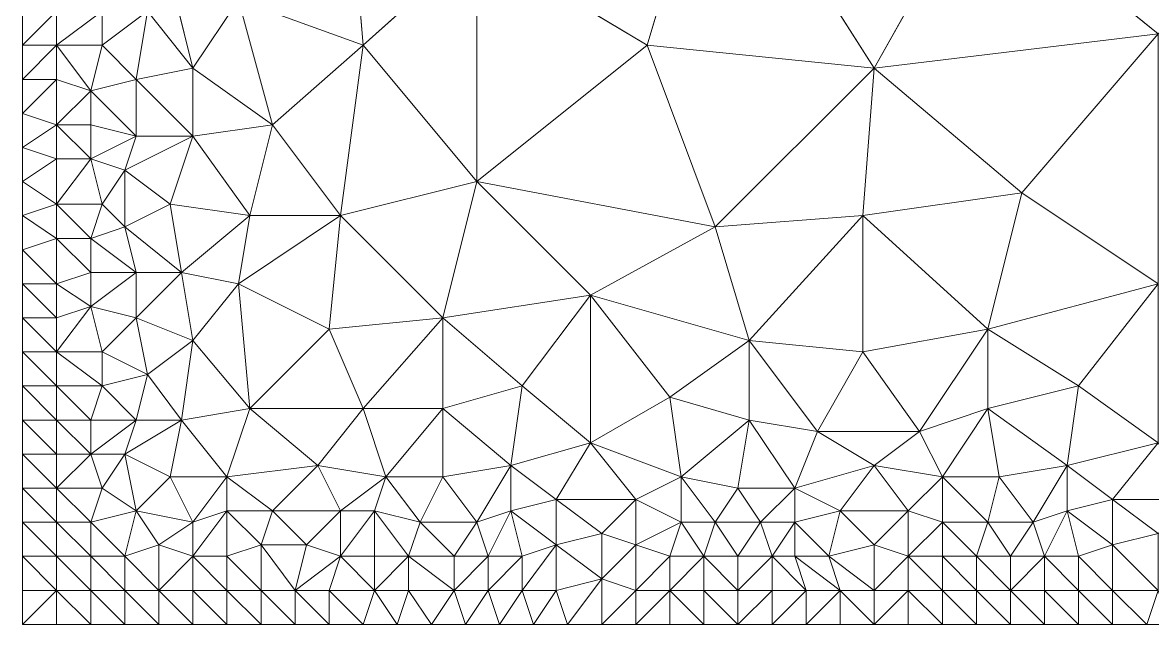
# Model space of a CAD drawing. Header units: metres. Extents: x 0 to 8, y 0 to 4.
# Drawn here: x 6 to 6.995, y 0 to 0.53 of the extents above; entities that cross this region are included whole.
import ezdxf

# ---------------------------------------------------------------- set-up
doc = ezdxf.new("R2010")
doc.units = ezdxf.units.M
doc.header["$MEASUREMENT"] = 0
doc.layers.add('losas-1', color=7, linetype='Continuous', lineweight=0)

msp = doc.modelspace()

# ---------------------------------------------------------------- linework, layer by layer
at = {"layer": 'losas-1'}
for p, q in [((6, 4), (6, 0)), ((6.61, 0.71), (6.55, 0.51)), ((6.61, 0.71), (6.75, 0.49)), ((6.75, 0.49), (6.84, 0.65)), ((7, 0.52), (6.84, 0.65)), ((6.29, 0.63), (6.3, 0.51)), ((6.4, 0.6), (6.3, 0.51)), ((6.55, 0.51), (6.4, 0.6)), ((6.4, 0.6), (6.4, 0.39)), ((6.13, 0.57), (6.15, 0.49)), ((6.19, 0.55), (6.15, 0.49)), ((6.3, 0.51), (6.19, 0.55)), ((6.19, 0.55), (6.22, 0.44)), ((6.03, 0.54), (6, 0.51)), ((6.03, 0.51), (6.03, 0.54)), ((6.07, 0.54), (6.03, 0.51)), ((6.11, 0.54), (6.07, 0.51)), ((6.07, 0.51), (6.07, 0.54)), ((6.11, 0.54), (6.1, 0.48)), ((6.15, 0.49), (6.11, 0.54)), ((7, 0.52), (6.75, 0.49)), ((7, 0.52), (6.88, 0.38)), ((6, 0.51), (6.03, 0.51)), ((6.03, 0.51), (6, 0.48)), ((6.03, 0.48), (6.03, 0.51)), ((6.03, 0.51), (6.06, 0.47)), ((6.07, 0.51), (6.03, 0.51)), ((6.06, 0.47), (6.07, 0.51)), ((6.1, 0.48), (6.07, 0.51)), ((6.3, 0.51), (6.22, 0.44)), ((6.3, 0.51), (6.28, 0.36)), ((6.4, 0.39), (6.3, 0.51)), ((6.55, 0.51), (6.4, 0.39)), ((6.55, 0.51), (6.75, 0.49)), ((6.61, 0.35), (6.55, 0.51)), ((6.15, 0.49), (6.1, 0.48)), ((6.15, 0.43), (6.15, 0.49)), ((6.22, 0.44), (6.15, 0.49)), ((6.75, 0.49), (6.61, 0.35)), ((6.74, 0.36), (6.75, 0.49)), ((6.88, 0.38), (6.75, 0.49)), ((6, 0.48), (6.03, 0.48)), ((6.03, 0.48), (6, 0.45)), ((6.03, 0.44), (6.03, 0.48)), ((6.06, 0.47), (6.03, 0.48)), ((6.1, 0.48), (6.06, 0.47)), ((6.1, 0.43), (6.1, 0.48)), ((6.1, 0.48), (6.15, 0.43)), ((6.06, 0.47), (6.03, 0.44)), ((6.06, 0.44), (6.06, 0.47)), ((6.06, 0.47), (6.1, 0.43)), ((6, 0.45), (6.03, 0.44)), ((6, 0.42), (6.03, 0.44)), ((6.03, 0.41), (6.03, 0.44)), ((6.03, 0.44), (6.06, 0.41)), ((6.06, 0.44), (6.03, 0.44)), ((6.06, 0.41), (6.06, 0.44)), ((6.1, 0.43), (6.06, 0.44)), ((6.22, 0.44), (6.15, 0.43)), ((6.2, 0.36), (6.22, 0.44)), ((6.28, 0.36), (6.22, 0.44)), ((6.1, 0.43), (6.06, 0.41)), ((6.15, 0.43), (6.09, 0.4)), ((6.1, 0.43), (6.09, 0.4)), ((6.15, 0.43), (6.1, 0.43)), ((6.15, 0.43), (6.13, 0.37)), ((6.15, 0.43), (6.2, 0.36)), ((6, 0.42), (6.03, 0.41)), ((6, 0.39), (6.03, 0.41)), ((6.03, 0.37), (6.03, 0.41)), ((6.06, 0.41), (6.03, 0.37)), ((6.06, 0.41), (6.03, 0.41)), ((6.07, 0.37), (6.06, 0.41)), ((6.09, 0.4), (6.06, 0.41)), ((6.09, 0.4), (6.07, 0.37)), ((6.13, 0.37), (6.09, 0.4)), ((6.09, 0.4), (6.09, 0.35)), ((6.03, 0.37), (6, 0.39)), ((6.4, 0.39), (6.28, 0.36)), ((6.37, 0.27), (6.4, 0.39)), ((6.5, 0.29), (6.4, 0.39)), ((6.4, 0.39), (6.61, 0.35)), ((6.88, 0.38), (6.74, 0.36)), ((6.85, 0.26), (6.88, 0.38)), ((7, 0.3), (6.88, 0.38)), ((6, 0.36), (6.03, 0.37)), ((6.03, 0.34), (6.03, 0.37)), ((6.03, 0.37), (6.06, 0.34)), ((6.07, 0.37), (6.03, 0.37)), ((6.06, 0.34), (6.07, 0.37)), ((6.09, 0.35), (6.07, 0.37)), ((6.13, 0.37), (6.09, 0.35)), ((6.14, 0.31), (6.13, 0.37)), ((6.2, 0.36), (6.13, 0.37)), ((6.03, 0.34), (6, 0.36)), ((6.2, 0.36), (6.14, 0.31)), ((6.28, 0.36), (6.19, 0.3)), ((6.2, 0.36), (6.19, 0.3)), ((6.28, 0.36), (6.2, 0.36)), ((6.28, 0.36), (6.27, 0.26)), ((6.28, 0.36), (6.37, 0.27)), ((6.74, 0.36), (6.61, 0.35)), ((6.74, 0.36), (6.64, 0.25)), ((6.74, 0.24), (6.74, 0.36)), ((6.74, 0.36), (6.85, 0.26)), ((6.09, 0.35), (6.06, 0.34)), ((6.1, 0.31), (6.09, 0.35)), ((6.14, 0.31), (6.09, 0.35)), ((6.61, 0.35), (6.5, 0.29)), ((6.61, 0.35), (6.64, 0.25)), ((6, 0.33), (6.03, 0.34)), ((6.03, 0.3), (6.03, 0.34)), ((6.03, 0.34), (6.06, 0.31)), ((6.06, 0.34), (6.03, 0.34)), ((6.06, 0.31), (6.06, 0.34)), ((6.06, 0.34), (6.1, 0.31)), ((6.03, 0.3), (6, 0.33)), ((6.06, 0.31), (6.03, 0.3)), ((6.06, 0.28), (6.06, 0.31)), ((6.1, 0.31), (6.06, 0.28)), ((6.1, 0.31), (6.06, 0.31)), ((6.14, 0.31), (6.1, 0.27)), ((6.14, 0.31), (6.1, 0.31)), ((6.1, 0.31), (6.1, 0.27)), ((6.19, 0.3), (6.14, 0.31)), ((6.14, 0.31), (6.15, 0.25)), ((6, 0.3), (6.03, 0.3)), ((6.03, 0.27), (6, 0.3)), ((6.03, 0.27), (6.03, 0.3)), ((6.03, 0.3), (6.06, 0.28)), ((6.19, 0.3), (6.15, 0.25)), ((6.27, 0.26), (6.19, 0.3)), ((6.19, 0.3), (6.2, 0.19)), ((7, 0.3), (6.85, 0.26)), ((7, 0.3), (6.93, 0.21)), ((6.5, 0.29), (6.37, 0.27)), ((6.5, 0.29), (6.44, 0.21)), ((6.57, 0.2), (6.5, 0.29)), ((6.5, 0.29), (6.5, 0.16)), ((6.64, 0.25), (6.5, 0.29)), ((6.06, 0.28), (6.03, 0.24)), ((6.06, 0.28), (6.03, 0.27)), ((6.07, 0.24), (6.06, 0.28)), ((6.1, 0.27), (6.06, 0.28)), ((6, 0.27), (6.03, 0.27)), ((6.03, 0.24), (6, 0.27)), ((6.03, 0.24), (6.03, 0.27)), ((6.1, 0.27), (6.07, 0.24)), ((6.15, 0.25), (6.1, 0.27)), ((6.1, 0.27), (6.11, 0.22)), ((6.27, 0.26), (6.37, 0.27)), ((6.37, 0.27), (6.3, 0.19)), ((6.37, 0.19), (6.37, 0.27)), ((6.44, 0.21), (6.37, 0.27)), ((6.27, 0.26), (6.2, 0.19)), ((6.3, 0.19), (6.27, 0.26)), ((6.74, 0.24), (6.85, 0.26)), ((6.85, 0.26), (6.79, 0.17)), ((6.85, 0.19), (6.85, 0.26)), ((6.93, 0.21), (6.85, 0.26)), ((6.15, 0.25), (6.11, 0.22)), ((6.15, 0.25), (6.14, 0.18)), ((6.2, 0.19), (6.15, 0.25)), ((6.64, 0.25), (6.57, 0.2)), ((6.64, 0.25), (6.74, 0.24)), ((6.64, 0.18), (6.64, 0.25)), ((6.7, 0.17), (6.64, 0.25)), ((6, 0.24), (6.03, 0.24)), ((6.03, 0.21), (6, 0.24)), ((6.03, 0.21), (6.03, 0.24)), ((6.03, 0.24), (6.07, 0.21)), ((6.07, 0.24), (6.03, 0.24)), ((6.07, 0.21), (6.07, 0.24)), ((6.11, 0.22), (6.07, 0.24)), ((6.74, 0.24), (6.7, 0.17)), ((6.79, 0.17), (6.74, 0.24)), ((6.11, 0.22), (6.07, 0.21)), ((6.1, 0.18), (6.11, 0.22)), ((6.14, 0.18), (6.11, 0.22)), ((6, 0.21), (6.03, 0.21)), ((6.03, 0.18), (6, 0.21)), ((6.03, 0.18), (6.03, 0.21)), ((6.03, 0.21), (6.06, 0.18)), ((6.07, 0.21), (6.03, 0.21)), ((6.06, 0.18), (6.07, 0.21)), ((6.07, 0.21), (6.1, 0.18)), ((6.44, 0.21), (6.37, 0.19)), ((6.43, 0.14), (6.44, 0.21)), ((6.5, 0.16), (6.44, 0.21)), ((6.93, 0.21), (6.85, 0.19)), ((6.93, 0.21), (6.92, 0.14)), ((7, 0.16), (6.93, 0.21)), ((6.57, 0.2), (6.5, 0.16)), ((6.64, 0.18), (6.57, 0.2)), ((6.57, 0.2), (6.58, 0.13)), ((6.2, 0.19), (6.14, 0.18)), ((6.18, 0.13), (6.2, 0.19)), ((6.26, 0.14), (6.2, 0.19)), ((6.2, 0.19), (6.3, 0.19)), ((6.3, 0.19), (6.26, 0.14)), ((6.37, 0.19), (6.3, 0.19)), ((6.3, 0.19), (6.32, 0.13)), ((6.37, 0.19), (6.32, 0.13)), ((6.37, 0.13), (6.37, 0.19)), ((6.37, 0.19), (6.43, 0.14)), ((6.85, 0.19), (6.79, 0.17)), ((6.85, 0.19), (6.81, 0.13)), ((6.86, 0.13), (6.85, 0.19)), ((6.85, 0.19), (6.92, 0.14)), ((6, 0.18), (6.03, 0.18)), ((6.03, 0.15), (6, 0.18)), ((6.03, 0.15), (6.03, 0.18)), ((6.03, 0.18), (6.06, 0.15)), ((6.06, 0.18), (6.03, 0.18)), ((6.06, 0.15), (6.06, 0.18)), ((6.1, 0.18), (6.06, 0.15)), ((6.1, 0.18), (6.06, 0.18)), ((6.14, 0.18), (6.09, 0.15)), ((6.1, 0.18), (6.09, 0.15)), ((6.14, 0.18), (6.1, 0.18)), ((6.14, 0.18), (6.13, 0.13)), ((6.14, 0.18), (6.18, 0.13)), ((6.64, 0.18), (6.58, 0.13)), ((6.63, 0.12), (6.64, 0.18)), ((6.64, 0.18), (6.68, 0.12)), ((6.7, 0.17), (6.64, 0.18)), ((6.68, 0.12), (6.7, 0.17)), ((6.75, 0.14), (6.7, 0.17)), ((6.7, 0.17), (6.79, 0.17)), ((6.79, 0.17), (6.75, 0.14)), ((6.79, 0.17), (6.81, 0.13)), ((6.5, 0.16), (6.43, 0.14)), ((6.5, 0.16), (6.47, 0.11)), ((6.54, 0.11), (6.5, 0.16)), ((6.58, 0.13), (6.5, 0.16)), ((7, 0.16), (6.92, 0.14)), ((7, 0.16), (6.96, 0.11)), ((6, 0.15), (6.03, 0.15)), ((6.03, 0.12), (6, 0.15)), ((6.03, 0.12), (6.03, 0.15)), ((6.06, 0.15), (6.03, 0.12)), ((6.06, 0.15), (6.03, 0.15)), ((6.07, 0.12), (6.06, 0.15)), ((6.09, 0.15), (6.06, 0.15)), ((6.09, 0.15), (6.07, 0.12)), ((6.13, 0.13), (6.09, 0.15)), ((6.09, 0.15), (6.1, 0.1)), ((6.26, 0.14), (6.18, 0.13)), ((6.26, 0.14), (6.22, 0.1)), ((6.28, 0.1), (6.26, 0.14)), ((6.32, 0.13), (6.26, 0.14)), ((6.37, 0.13), (6.43, 0.14)), ((6.43, 0.14), (6.4, 0.09)), ((6.43, 0.1), (6.43, 0.14)), ((6.47, 0.11), (6.43, 0.14)), ((6.75, 0.14), (6.68, 0.12)), ((6.75, 0.14), (6.72, 0.1)), ((6.78, 0.1), (6.75, 0.14)), ((6.81, 0.13), (6.75, 0.14)), ((6.92, 0.14), (6.86, 0.13)), ((6.92, 0.14), (6.89, 0.09)), ((6.92, 0.1), (6.92, 0.14)), ((6.96, 0.11), (6.92, 0.14)), ((6.13, 0.13), (6.1, 0.1)), ((6.13, 0.13), (6.18, 0.13)), ((6.15, 0.09), (6.13, 0.13)), ((6.18, 0.13), (6.15, 0.09)), ((6.18, 0.1), (6.18, 0.13)), ((6.22, 0.1), (6.18, 0.13)), ((6.32, 0.13), (6.28, 0.1)), ((6.31, 0.1), (6.32, 0.13)), ((6.32, 0.13), (6.37, 0.13)), ((6.35, 0.09), (6.32, 0.13)), ((6.37, 0.13), (6.35, 0.09)), ((6.4, 0.09), (6.37, 0.13)), ((6.58, 0.13), (6.54, 0.11)), ((6.58, 0.13), (6.63, 0.12)), ((6.58, 0.09), (6.58, 0.13)), ((6.61, 0.09), (6.58, 0.13)), ((6.81, 0.13), (6.78, 0.1)), ((6.81, 0.13), (6.86, 0.13)), ((6.81, 0.09), (6.81, 0.13)), ((6.81, 0.13), (6.85, 0.09)), ((6.86, 0.13), (6.85, 0.09)), ((6.89, 0.09), (6.86, 0.13)), ((6, 0.12), (6.03, 0.12)), ((6.03, 0.09), (6, 0.12)), ((6.03, 0.09), (6.03, 0.12)), ((6.03, 0.12), (6.06, 0.09)), ((6.07, 0.12), (6.03, 0.12)), ((6.06, 0.09), (6.07, 0.12)), ((6.1, 0.1), (6.07, 0.12)), ((6.63, 0.12), (6.61, 0.09)), ((6.63, 0.12), (6.68, 0.12)), ((6.65, 0.09), (6.63, 0.12)), ((6.68, 0.12), (6.65, 0.09)), ((6.68, 0.09), (6.68, 0.12)), ((6.72, 0.1), (6.68, 0.12)), ((6.47, 0.11), (6.43, 0.1)), ((6.47, 0.07), (6.47, 0.11)), ((6.51, 0.08), (6.47, 0.11)), ((6.47, 0.11), (6.54, 0.11)), ((6.54, 0.11), (6.51, 0.08)), ((6.54, 0.07), (6.54, 0.11)), ((6.58, 0.09), (6.54, 0.11)), ((6.96, 0.11), (6.92, 0.1)), ((6.96, 0.07), (6.96, 0.11)), ((7, 0.08), (6.96, 0.11)), ((6.96, 0.11), (7.04, 0.11)), ((6.1, 0.1), (6.06, 0.09)), ((6.09, 0.06), (6.1, 0.1)), ((6.12, 0.07), (6.1, 0.1)), ((6.1, 0.1), (6.15, 0.09)), ((6.18, 0.1), (6.15, 0.06)), ((6.18, 0.1), (6.15, 0.09)), ((6.18, 0.06), (6.18, 0.1)), ((6.18, 0.1), (6.21, 0.07)), ((6.22, 0.1), (6.18, 0.1)), ((6.21, 0.07), (6.22, 0.1)), ((6.25, 0.07), (6.22, 0.1)), ((6.22, 0.1), (6.28, 0.1)), ((6.28, 0.1), (6.25, 0.07)), ((6.28, 0.06), (6.28, 0.1)), ((6.31, 0.1), (6.28, 0.06)), ((6.31, 0.1), (6.28, 0.1)), ((6.31, 0.06), (6.31, 0.1)), ((6.31, 0.1), (6.34, 0.06)), ((6.35, 0.09), (6.31, 0.1)), ((6.43, 0.1), (6.4, 0.09)), ((6.43, 0.1), (6.41, 0.06)), ((6.44, 0.06), (6.43, 0.1)), ((6.43, 0.1), (6.47, 0.07)), ((6.72, 0.1), (6.68, 0.09)), ((6.71, 0.06), (6.72, 0.1)), ((6.75, 0.07), (6.72, 0.1)), ((6.72, 0.1), (6.78, 0.1)), ((6.78, 0.1), (6.75, 0.07)), ((6.78, 0.06), (6.78, 0.1)), ((6.81, 0.09), (6.78, 0.1)), ((6.92, 0.1), (6.89, 0.09)), ((6.92, 0.1), (6.9, 0.06)), ((6.93, 0.06), (6.92, 0.1)), ((6.92, 0.1), (6.96, 0.07)), ((6, 0.09), (6.03, 0.09)), ((6.03, 0.06), (6, 0.09)), ((6.03, 0.06), (6.03, 0.09)), ((6.03, 0.09), (6.06, 0.06)), ((6.06, 0.09), (6.03, 0.09)), ((6.06, 0.09), (6.09, 0.06)), ((6.06, 0.09), (6.06, 0.06)), ((6.15, 0.09), (6.12, 0.07)), ((6.15, 0.06), (6.15, 0.09)), ((6.34, 0.06), (6.35, 0.09)), ((6.38, 0.06), (6.35, 0.09)), ((6.35, 0.09), (6.4, 0.09)), ((6.4, 0.09), (6.38, 0.06)), ((6.41, 0.06), (6.4, 0.09)), ((6.58, 0.09), (6.54, 0.07)), ((6.58, 0.09), (6.57, 0.06)), ((6.58, 0.09), (6.6, 0.06)), ((6.61, 0.09), (6.58, 0.09)), ((6.6, 0.06), (6.61, 0.09)), ((6.63, 0.06), (6.61, 0.09)), ((6.61, 0.09), (6.65, 0.09)), ((6.65, 0.09), (6.63, 0.06)), ((6.68, 0.09), (6.65, 0.09)), ((6.65, 0.09), (6.66, 0.06)), ((6.68, 0.09), (6.66, 0.06)), ((6.68, 0.06), (6.68, 0.09)), ((6.68, 0.09), (6.71, 0.06)), ((6.81, 0.09), (6.78, 0.06)), ((6.81, 0.06), (6.81, 0.09)), ((6.81, 0.09), (6.84, 0.06)), ((6.85, 0.09), (6.81, 0.09)), ((6.84, 0.06), (6.85, 0.09)), ((6.87, 0.06), (6.85, 0.09)), ((6.85, 0.09), (6.89, 0.09)), ((6.89, 0.09), (6.87, 0.06)), ((6.9, 0.06), (6.89, 0.09)), ((6.51, 0.08), (6.47, 0.07)), ((6.51, 0.04), (6.51, 0.08)), ((6.54, 0.07), (6.51, 0.08)), ((7, 0.08), (6.96, 0.07)), ((6.12, 0.07), (6.09, 0.06)), ((6.12, 0.03), (6.12, 0.07)), ((6.15, 0.06), (6.12, 0.07)), ((6.21, 0.07), (6.18, 0.06)), ((6.21, 0.03), (6.21, 0.07)), ((6.21, 0.07), (6.24, 0.03)), ((6.25, 0.07), (6.21, 0.07)), ((6.24, 0.03), (6.25, 0.07)), ((6.28, 0.06), (6.25, 0.07)), ((6.47, 0.07), (6.44, 0.03)), ((6.47, 0.07), (6.44, 0.06)), ((6.47, 0.03), (6.47, 0.07)), ((6.47, 0.07), (6.51, 0.04)), ((6.54, 0.07), (6.51, 0.04)), ((6.54, 0.03), (6.54, 0.07)), ((6.57, 0.06), (6.54, 0.07)), ((6.75, 0.07), (6.71, 0.06)), ((6.75, 0.03), (6.75, 0.07)), ((6.78, 0.06), (6.75, 0.07)), ((6.96, 0.07), (6.93, 0.06)), ((6.96, 0.03), (6.96, 0.07)), ((6.96, 0.07), (7, 0.03)), ((6, 0.06), (6.03, 0.06)), ((6.03, 0.03), (6, 0.06)), ((6.03, 0.03), (6.03, 0.06)), ((6.03, 0.06), (6.06, 0.03)), ((6.06, 0.06), (6.03, 0.06)), ((6.06, 0.06), (6.09, 0.06)), ((6.06, 0.03), (6.06, 0.06)), ((6.06, 0.06), (6.09, 0.03)), ((6.09, 0.03), (6.09, 0.06)), ((6.09, 0.06), (6.12, 0.03)), ((6.15, 0.06), (6.12, 0.03)), ((6.15, 0.03), (6.15, 0.06)), ((6.15, 0.06), (6.18, 0.03)), ((6.18, 0.06), (6.15, 0.06)), ((6.18, 0.03), (6.18, 0.06)), ((6.18, 0.06), (6.21, 0.03)), ((6.28, 0.06), (6.24, 0.03)), ((6.27, 0.03), (6.28, 0.06)), ((6.28, 0.06), (6.31, 0.03)), ((6.31, 0.06), (6.28, 0.06)), ((6.31, 0.03), (6.31, 0.06)), ((6.34, 0.06), (6.31, 0.03)), ((6.34, 0.06), (6.31, 0.06)), ((6.34, 0.03), (6.34, 0.06)), ((6.34, 0.06), (6.38, 0.03)), ((6.38, 0.06), (6.34, 0.06)), ((6.38, 0.03), (6.38, 0.06)), ((6.41, 0.06), (6.38, 0.03)), ((6.41, 0.06), (6.38, 0.06)), ((6.41, 0.03), (6.41, 0.06)), ((6.44, 0.06), (6.41, 0.03)), ((6.44, 0.06), (6.41, 0.06)), ((6.44, 0.03), (6.44, 0.06)), ((6.57, 0.06), (6.54, 0.03)), ((6.57, 0.06), (6.6, 0.06)), ((6.57, 0.03), (6.57, 0.06)), ((6.6, 0.06), (6.57, 0.03)), ((6.6, 0.03), (6.6, 0.06)), ((6.6, 0.06), (6.63, 0.03)), ((6.63, 0.06), (6.6, 0.06)), ((6.66, 0.06), (6.63, 0.03)), ((6.66, 0.06), (6.63, 0.06)), ((6.63, 0.06), (6.63, 0.03)), ((6.66, 0.03), (6.66, 0.06)), ((6.66, 0.06), (6.69, 0.03)), ((6.68, 0.06), (6.66, 0.06)), ((6.69, 0.03), (6.68, 0.06)), ((6.68, 0.06), (6.72, 0.03)), ((6.71, 0.06), (6.68, 0.06)), ((6.72, 0.03), (6.71, 0.06)), ((6.71, 0.06), (6.75, 0.03)), ((6.78, 0.06), (6.75, 0.03)), ((6.78, 0.03), (6.78, 0.06)), ((6.78, 0.06), (6.81, 0.03)), ((6.81, 0.06), (6.78, 0.06)), ((6.81, 0.03), (6.81, 0.06)), ((6.81, 0.06), (6.84, 0.03)), ((6.84, 0.06), (6.81, 0.06)), ((6.84, 0.03), (6.84, 0.06)), ((6.84, 0.06), (6.87, 0.03)), ((6.87, 0.06), (6.84, 0.06)), ((6.87, 0.03), (6.87, 0.06)), ((6.9, 0.06), (6.87, 0.03)), ((6.9, 0.06), (6.87, 0.06)), ((6.9, 0.03), (6.9, 0.06)), ((6.9, 0.06), (6.93, 0.03)), ((6.93, 0.06), (6.9, 0.06)), ((6.93, 0.03), (6.93, 0.06)), ((6.93, 0.06), (6.96, 0.03)), ((6.51, 0.04), (6.47, 0.03)), ((6.51, 0.04), (6.48, 0)), ((6.51, 0), (6.51, 0.04)), ((6.54, 0.03), (6.51, 0.04)), ((6.03, 0.03), (6, 0)), ((6.03, 0.03), (6, 0.03)), ((6.03, 0), (6.03, 0.03)), ((6.03, 0.03), (6.06, 0)), ((6.06, 0.03), (6.03, 0.03)), ((6.06, 0), (6.06, 0.03)), ((6.06, 0.03), (6.09, 0)), ((6.09, 0.03), (6.06, 0.03)), ((6.09, 0), (6.09, 0.03)), ((6.09, 0.03), (6.12, 0)), ((6.12, 0.03), (6.09, 0.03)), ((6.12, 0), (6.12, 0.03)), ((6.12, 0.03), (6.15, 0)), ((6.15, 0.03), (6.12, 0.03)), ((6.15, 0), (6.15, 0.03)), ((6.15, 0.03), (6.18, 0)), ((6.18, 0.03), (6.15, 0.03)), ((6.18, 0), (6.18, 0.03)), ((6.18, 0.03), (6.21, 0)), ((6.21, 0.03), (6.18, 0.03)), ((6.21, 0), (6.21, 0.03)), ((6.21, 0.03), (6.24, 0)), ((6.24, 0.03), (6.21, 0.03)), ((6.24, 0), (6.24, 0.03)), ((6.24, 0.03), (6.27, 0)), ((6.27, 0.03), (6.24, 0.03)), ((6.27, 0), (6.27, 0.03)), ((6.27, 0.03), (6.3, 0)), ((6.31, 0.03), (6.27, 0.03)), ((6.3, 0), (6.31, 0.03)), ((6.33, 0), (6.31, 0.03)), ((6.34, 0.03), (6.31, 0.03)), ((6.33, 0), (6.34, 0.03)), ((6.36, 0), (6.34, 0.03)), ((6.38, 0.03), (6.34, 0.03)), ((6.38, 0.03), (6.36, 0)), ((6.39, 0), (6.38, 0.03)), ((6.41, 0.03), (6.38, 0.03)), ((6.41, 0.03), (6.39, 0)), ((6.42, 0), (6.41, 0.03)), ((6.44, 0.03), (6.41, 0.03)), ((6.44, 0.03), (6.42, 0)), ((6.45, 0), (6.44, 0.03)), ((6.47, 0.03), (6.44, 0.03)), ((6.47, 0.03), (6.45, 0)), ((6.48, 0), (6.47, 0.03)), ((6.54, 0.03), (6.51, 0)), ((6.54, 0), (6.54, 0.03)), ((6.57, 0.03), (6.54, 0)), ((6.57, 0.03), (6.54, 0.03)), ((6.57, 0), (6.57, 0.03)), ((6.57, 0.03), (6.6, 0)), ((6.6, 0.03), (6.57, 0.03)), ((6.6, 0), (6.6, 0.03)), ((6.6, 0.03), (6.63, 0)), ((6.63, 0.03), (6.6, 0.03)), ((6.63, 0.03), (6.66, 0.03)), ((6.63, 0), (6.63, 0.03)), ((6.66, 0.03), (6.63, 0)), ((6.66, 0.03), (6.69, 0.03)), ((6.66, 0), (6.66, 0.03)), ((6.69, 0.03), (6.66, 0)), ((6.69, 0.03), (6.72, 0.03)), ((6.69, 0), (6.69, 0.03)), ((6.72, 0.03), (6.69, 0)), ((6.72, 0), (6.72, 0.03)), ((6.72, 0.03), (6.75, 0)), ((6.75, 0.03), (6.72, 0.03)), ((6.75, 0), (6.75, 0.03)), ((6.78, 0.03), (6.75, 0)), ((6.78, 0.03), (6.75, 0.03)), ((6.78, 0), (6.78, 0.03)), ((6.78, 0.03), (6.81, 0)), ((6.81, 0.03), (6.78, 0.03)), ((6.81, 0), (6.81, 0.03)), ((6.81, 0.03), (6.84, 0)), ((6.84, 0.03), (6.81, 0.03)), ((6.84, 0), (6.84, 0.03)), ((6.84, 0.03), (6.87, 0)), ((6.87, 0.03), (6.84, 0.03)), ((6.87, 0), (6.87, 0.03)), ((6.87, 0.03), (6.9, 0)), ((6.9, 0.03), (6.87, 0.03)), ((6.9, 0), (6.9, 0.03)), ((6.9, 0.03), (6.93, 0)), ((6.93, 0.03), (6.9, 0.03)), ((6.93, 0), (6.93, 0.03)), ((6.93, 0.03), (6.96, 0)), ((6.96, 0.03), (6.93, 0.03)), ((6.96, 0), (6.96, 0.03)), ((6.99, 0), (6.96, 0.03)), ((7, 0.03), (6.96, 0.03)), ((6.99, 0), (7, 0.03)), ((6, 0), (8, 0))]:
    msp.add_line(p, q, dxfattribs=at)
for points in [[(6.4, 0.6), (6.55, 0.51), (6.61, 0.71)], [(6.55, 0.51), (6.75, 0.49), (6.61, 0.71)], [(6.61, 0.71), (6.75, 0.49), (6.84, 0.65)], [(6.75, 0.49), (7, 0.52), (6.84, 0.65)], [(7, 0.52), (7.16, 0.65), (6.84, 0.65)], [(6.19, 0.55), (6.3, 0.51), (6.29, 0.63)], [(6.3, 0.51), (6.4, 0.6), (6.29, 0.63)], [(6.4, 0.39), (6.4, 0.6), (6.3, 0.51)], [(6.4, 0.39), (6.55, 0.51), (6.4, 0.6)], [(6.11, 0.54), (6.15, 0.49), (6.13, 0.57)], [(6.13, 0.57), (6.15, 0.49), (6.19, 0.55)], [(6.22, 0.44), (6.19, 0.55), (6.15, 0.49)], [(6.22, 0.44), (6.3, 0.51), (6.19, 0.55)], [(6.03, 0.54), (6, 0.51), (6.03, 0.51)], [(6.03, 0.51), (6.07, 0.51), (6.07, 0.54)], [(6.03, 0.51), (6.07, 0.54), (6.03, 0.54)], [(6.1, 0.48), (6.11, 0.54), (6.07, 0.51)], [(6.07, 0.51), (6.11, 0.54), (6.07, 0.54)], [(6.1, 0.48), (6.15, 0.49), (6.11, 0.54)], [(6.75, 0.49), (6.88, 0.38), (7, 0.52)], [(7, 0.3), (7, 0.52), (6.88, 0.38)], [(6.03, 0.51), (6, 0.48), (6.03, 0.48)], [(6.03, 0.51), (6.06, 0.47), (6.07, 0.51)], [(6.03, 0.48), (6.06, 0.47), (6.03, 0.51)], [(6.06, 0.47), (6.1, 0.48), (6.07, 0.51)], [(6.28, 0.36), (6.3, 0.51), (6.22, 0.44)], [(6.28, 0.36), (6.4, 0.39), (6.3, 0.51)], [(6.4, 0.39), (6.61, 0.35), (6.55, 0.51)], [(6.61, 0.35), (6.75, 0.49), (6.55, 0.51)], [(6.1, 0.48), (6.15, 0.43), (6.15, 0.49)], [(6.15, 0.43), (6.22, 0.44), (6.15, 0.49)], [(6.61, 0.35), (6.74, 0.36), (6.75, 0.49)], [(6.74, 0.36), (6.88, 0.38), (6.75, 0.49)], [(6.03, 0.48), (6, 0.45), (6.03, 0.44)], [(6.03, 0.44), (6.06, 0.47), (6.03, 0.48)], [(6.06, 0.47), (6.1, 0.43), (6.1, 0.48)], [(6.1, 0.43), (6.15, 0.43), (6.1, 0.48)], [(6.03, 0.44), (6.06, 0.44), (6.06, 0.47)], [(6.06, 0.44), (6.1, 0.43), (6.06, 0.47)], [(6.03, 0.44), (6, 0.42), (6.03, 0.41)], [(6.03, 0.44), (6.06, 0.41), (6.06, 0.44)], [(6.03, 0.41), (6.06, 0.41), (6.03, 0.44)], [(6.06, 0.41), (6.1, 0.43), (6.06, 0.44)], [(6.15, 0.43), (6.2, 0.36), (6.22, 0.44)], [(6.2, 0.36), (6.28, 0.36), (6.22, 0.44)], [(6.06, 0.41), (6.09, 0.4), (6.1, 0.43)], [(6.09, 0.4), (6.13, 0.37), (6.15, 0.43)], [(6.09, 0.4), (6.15, 0.43), (6.1, 0.43)], [(6.13, 0.37), (6.2, 0.36), (6.15, 0.43)], [(6.03, 0.41), (6, 0.39), (6.03, 0.37)], [(6.03, 0.37), (6.07, 0.37), (6.06, 0.41)], [(6.03, 0.37), (6.06, 0.41), (6.03, 0.41)], [(6.07, 0.37), (6.09, 0.4), (6.06, 0.41)], [(6.09, 0.35), (6.09, 0.4), (6.07, 0.37)], [(6.09, 0.35), (6.13, 0.37), (6.09, 0.4)], [(6.28, 0.36), (6.37, 0.27), (6.4, 0.39)], [(6.37, 0.27), (6.5, 0.29), (6.4, 0.39)], [(6.5, 0.29), (6.61, 0.35), (6.4, 0.39)], [(6.74, 0.36), (6.85, 0.26), (6.88, 0.38)], [(6.85, 0.26), (7, 0.3), (6.88, 0.38)], [(6, 0.36), (6.03, 0.34), (6.03, 0.37)], [(6.03, 0.37), (6.06, 0.34), (6.07, 0.37)], [(6.03, 0.34), (6.06, 0.34), (6.03, 0.37)], [(6.06, 0.34), (6.09, 0.35), (6.07, 0.37)], [(6.09, 0.35), (6.14, 0.31), (6.13, 0.37)], [(6.14, 0.31), (6.2, 0.36), (6.13, 0.37)], [(6.14, 0.31), (6.19, 0.3), (6.2, 0.36)], [(6.19, 0.3), (6.27, 0.26), (6.28, 0.36)], [(6.19, 0.3), (6.28, 0.36), (6.2, 0.36)], [(6.27, 0.26), (6.37, 0.27), (6.28, 0.36)], [(6.64, 0.25), (6.74, 0.36), (6.61, 0.35)], [(6.64, 0.25), (6.74, 0.24), (6.74, 0.36)], [(6.74, 0.24), (6.85, 0.26), (6.74, 0.36)], [(6.06, 0.34), (6.1, 0.31), (6.09, 0.35)], [(6.09, 0.35), (6.1, 0.31), (6.14, 0.31)], [(6.5, 0.29), (6.64, 0.25), (6.61, 0.35)], [(6, 0.33), (6.03, 0.3), (6.03, 0.34)], [(6.03, 0.34), (6.06, 0.31), (6.06, 0.34)], [(6.03, 0.3), (6.06, 0.31), (6.03, 0.34)], [(6.06, 0.31), (6.1, 0.31), (6.06, 0.34)], [(6.03, 0.3), (6.06, 0.28), (6.06, 0.31)], [(6.06, 0.28), (6.1, 0.27), (6.1, 0.31)], [(6.06, 0.28), (6.1, 0.31), (6.06, 0.31)], [(6.1, 0.27), (6.15, 0.25), (6.14, 0.31)], [(6.1, 0.27), (6.14, 0.31), (6.1, 0.31)], [(6.15, 0.25), (6.19, 0.3), (6.14, 0.31)], [(6, 0.3), (6.03, 0.27), (6.03, 0.3)], [(6.03, 0.27), (6.06, 0.28), (6.03, 0.3)], [(6.2, 0.19), (6.19, 0.3), (6.15, 0.25)], [(6.2, 0.19), (6.27, 0.26), (6.19, 0.3)], [(6.85, 0.26), (6.93, 0.21), (7, 0.3)], [(7, 0.16), (7, 0.3), (6.93, 0.21)], [(6.37, 0.27), (6.44, 0.21), (6.5, 0.29)], [(6.5, 0.16), (6.5, 0.29), (6.44, 0.21)], [(6.5, 0.16), (6.57, 0.2), (6.5, 0.29)], [(6.5, 0.29), (6.57, 0.2), (6.64, 0.25)], [(6.03, 0.24), (6.07, 0.24), (6.06, 0.28)], [(6.03, 0.24), (6.06, 0.28), (6.03, 0.27)], [(6.07, 0.24), (6.1, 0.27), (6.06, 0.28)], [(6, 0.27), (6.03, 0.24), (6.03, 0.27)], [(6.11, 0.22), (6.1, 0.27), (6.07, 0.24)], [(6.11, 0.22), (6.15, 0.25), (6.1, 0.27)], [(6.27, 0.26), (6.3, 0.19), (6.37, 0.27)], [(6.37, 0.27), (6.3, 0.19), (6.37, 0.19)], [(6.37, 0.19), (6.44, 0.21), (6.37, 0.27)], [(6.2, 0.19), (6.3, 0.19), (6.27, 0.26)], [(6.79, 0.17), (6.85, 0.26), (6.74, 0.24)], [(6.79, 0.17), (6.85, 0.19), (6.85, 0.26)], [(6.85, 0.19), (6.93, 0.21), (6.85, 0.26)], [(6.14, 0.18), (6.15, 0.25), (6.11, 0.22)], [(6.14, 0.18), (6.2, 0.19), (6.15, 0.25)], [(6.57, 0.2), (6.64, 0.18), (6.64, 0.25)], [(6.64, 0.25), (6.64, 0.18), (6.7, 0.17)], [(6.64, 0.25), (6.7, 0.17), (6.74, 0.24)], [(6, 0.24), (6.03, 0.21), (6.03, 0.24)], [(6.03, 0.24), (6.07, 0.21), (6.07, 0.24)], [(6.03, 0.21), (6.07, 0.21), (6.03, 0.24)], [(6.07, 0.21), (6.11, 0.22), (6.07, 0.24)], [(6.7, 0.17), (6.79, 0.17), (6.74, 0.24)], [(6.07, 0.21), (6.1, 0.18), (6.11, 0.22)], [(6.1, 0.18), (6.14, 0.18), (6.11, 0.22)], [(6, 0.21), (6.03, 0.18), (6.03, 0.21)], [(6.03, 0.21), (6.06, 0.18), (6.07, 0.21)], [(6.03, 0.18), (6.06, 0.18), (6.03, 0.21)], [(6.06, 0.18), (6.1, 0.18), (6.07, 0.21)], [(6.37, 0.19), (6.43, 0.14), (6.44, 0.21)], [(6.43, 0.14), (6.5, 0.16), (6.44, 0.21)], [(6.85, 0.19), (6.92, 0.14), (6.93, 0.21)], [(6.92, 0.14), (7, 0.16), (6.93, 0.21)], [(6.5, 0.16), (6.58, 0.13), (6.57, 0.2)], [(6.58, 0.13), (6.64, 0.18), (6.57, 0.2)], [(6.14, 0.18), (6.18, 0.13), (6.2, 0.19)], [(6.18, 0.13), (6.26, 0.14), (6.2, 0.19)], [(6.26, 0.14), (6.3, 0.19), (6.2, 0.19)], [(6.26, 0.14), (6.32, 0.13), (6.3, 0.19)], [(6.32, 0.13), (6.37, 0.19), (6.3, 0.19)], [(6.32, 0.13), (6.37, 0.13), (6.37, 0.19)], [(6.37, 0.13), (6.43, 0.14), (6.37, 0.19)], [(6.81, 0.13), (6.85, 0.19), (6.79, 0.17)], [(6.81, 0.13), (6.86, 0.13), (6.85, 0.19)], [(6.86, 0.13), (6.92, 0.14), (6.85, 0.19)], [(6, 0.18), (6.03, 0.15), (6.03, 0.18)], [(6.03, 0.18), (6.06, 0.15), (6.06, 0.18)], [(6.03, 0.15), (6.06, 0.15), (6.03, 0.18)], [(6.06, 0.15), (6.09, 0.15), (6.1, 0.18)], [(6.06, 0.15), (6.1, 0.18), (6.06, 0.18)], [(6.09, 0.15), (6.13, 0.13), (6.14, 0.18)], [(6.09, 0.15), (6.14, 0.18), (6.1, 0.18)], [(6.13, 0.13), (6.18, 0.13), (6.14, 0.18)], [(6.58, 0.13), (6.63, 0.12), (6.64, 0.18)], [(6.63, 0.12), (6.68, 0.12), (6.64, 0.18)], [(6.64, 0.18), (6.68, 0.12), (6.7, 0.17)], [(6.68, 0.12), (6.75, 0.14), (6.7, 0.17)], [(6.75, 0.14), (6.79, 0.17), (6.7, 0.17)], [(6.75, 0.14), (6.81, 0.13), (6.79, 0.17)], [(6.43, 0.14), (6.47, 0.11), (6.5, 0.16)], [(6.47, 0.11), (6.54, 0.11), (6.5, 0.16)], [(6.5, 0.16), (6.54, 0.11), (6.58, 0.13)], [(6.92, 0.14), (6.96, 0.11), (7, 0.16)], [(6.96, 0.11), (7.04, 0.11), (7, 0.16)], [(6, 0.15), (6.03, 0.12), (6.03, 0.15)], [(6.03, 0.12), (6.07, 0.12), (6.06, 0.15)], [(6.03, 0.12), (6.06, 0.15), (6.03, 0.15)], [(6.07, 0.12), (6.09, 0.15), (6.06, 0.15)], [(6.1, 0.1), (6.09, 0.15), (6.07, 0.12)], [(6.1, 0.1), (6.13, 0.13), (6.09, 0.15)], [(6.18, 0.13), (6.22, 0.1), (6.26, 0.14)], [(6.22, 0.1), (6.28, 0.1), (6.26, 0.14)], [(6.28, 0.1), (6.32, 0.13), (6.26, 0.14)], [(6.37, 0.13), (6.4, 0.09), (6.43, 0.14)], [(6.43, 0.14), (6.4, 0.09), (6.43, 0.1)], [(6.43, 0.1), (6.47, 0.11), (6.43, 0.14)], [(6.68, 0.12), (6.72, 0.1), (6.75, 0.14)], [(6.72, 0.1), (6.78, 0.1), (6.75, 0.14)], [(6.75, 0.14), (6.78, 0.1), (6.81, 0.13)], [(6.89, 0.09), (6.92, 0.14), (6.86, 0.13)], [(6.89, 0.09), (6.92, 0.1), (6.92, 0.14)], [(6.92, 0.1), (6.96, 0.11), (6.92, 0.14)], [(6.1, 0.1), (6.15, 0.09), (6.13, 0.13)], [(6.13, 0.13), (6.15, 0.09), (6.18, 0.13)], [(6.18, 0.13), (6.15, 0.09), (6.18, 0.1)], [(6.18, 0.1), (6.22, 0.1), (6.18, 0.13)], [(6.28, 0.1), (6.31, 0.1), (6.32, 0.13)], [(6.32, 0.13), (6.31, 0.1), (6.35, 0.09)], [(6.32, 0.13), (6.35, 0.09), (6.37, 0.13)], [(6.35, 0.09), (6.4, 0.09), (6.37, 0.13)], [(6.54, 0.11), (6.58, 0.09), (6.58, 0.13)], [(6.58, 0.13), (6.58, 0.09), (6.61, 0.09)], [(6.58, 0.13), (6.61, 0.09), (6.63, 0.12)], [(6.78, 0.1), (6.81, 0.09), (6.81, 0.13)], [(6.81, 0.13), (6.85, 0.09), (6.86, 0.13)], [(6.81, 0.09), (6.85, 0.09), (6.81, 0.13)], [(6.85, 0.09), (6.89, 0.09), (6.86, 0.13)], [(6, 0.12), (6.03, 0.09), (6.03, 0.12)], [(6.03, 0.12), (6.06, 0.09), (6.07, 0.12)], [(6.03, 0.09), (6.06, 0.09), (6.03, 0.12)], [(6.06, 0.09), (6.1, 0.1), (6.07, 0.12)], [(6.61, 0.09), (6.65, 0.09), (6.63, 0.12)], [(6.63, 0.12), (6.65, 0.09), (6.68, 0.12)], [(6.68, 0.12), (6.65, 0.09), (6.68, 0.09)], [(6.68, 0.09), (6.72, 0.1), (6.68, 0.12)], [(6.43, 0.1), (6.47, 0.07), (6.47, 0.11)], [(6.47, 0.07), (6.51, 0.08), (6.47, 0.11)], [(6.51, 0.08), (6.54, 0.11), (6.47, 0.11)], [(6.51, 0.08), (6.54, 0.07), (6.54, 0.11)], [(6.54, 0.07), (6.58, 0.09), (6.54, 0.11)], [(6.92, 0.1), (6.96, 0.07), (6.96, 0.11)], [(6.96, 0.07), (7, 0.08), (6.96, 0.11)], [(7, 0.08), (7.04, 0.11), (6.96, 0.11)], [(6.06, 0.09), (6.09, 0.06), (6.1, 0.1)], [(6.09, 0.06), (6.12, 0.07), (6.1, 0.1)], [(6.12, 0.07), (6.15, 0.09), (6.1, 0.1)], [(6.15, 0.06), (6.18, 0.06), (6.18, 0.1)], [(6.15, 0.06), (6.18, 0.1), (6.15, 0.09)], [(6.18, 0.1), (6.21, 0.07), (6.22, 0.1)], [(6.18, 0.06), (6.21, 0.07), (6.18, 0.1)], [(6.21, 0.07), (6.25, 0.07), (6.22, 0.1)], [(6.25, 0.07), (6.28, 0.1), (6.22, 0.1)], [(6.25, 0.07), (6.28, 0.06), (6.28, 0.1)], [(6.28, 0.06), (6.31, 0.06), (6.31, 0.1)], [(6.28, 0.06), (6.31, 0.1), (6.28, 0.1)], [(6.31, 0.1), (6.34, 0.06), (6.35, 0.09)], [(6.31, 0.06), (6.34, 0.06), (6.31, 0.1)], [(6.41, 0.06), (6.43, 0.1), (6.4, 0.09)], [(6.41, 0.06), (6.44, 0.06), (6.43, 0.1)], [(6.44, 0.06), (6.47, 0.07), (6.43, 0.1)], [(6.68, 0.09), (6.71, 0.06), (6.72, 0.1)], [(6.71, 0.06), (6.75, 0.07), (6.72, 0.1)], [(6.75, 0.07), (6.78, 0.1), (6.72, 0.1)], [(6.75, 0.07), (6.78, 0.06), (6.78, 0.1)], [(6.78, 0.06), (6.81, 0.09), (6.78, 0.1)], [(6.9, 0.06), (6.92, 0.1), (6.89, 0.09)], [(6.9, 0.06), (6.93, 0.06), (6.92, 0.1)], [(6.93, 0.06), (6.96, 0.07), (6.92, 0.1)], [(6, 0.09), (6.03, 0.06), (6.03, 0.09)], [(6.03, 0.09), (6.06, 0.06), (6.06, 0.09)], [(6.03, 0.06), (6.06, 0.06), (6.03, 0.09)], [(6.06, 0.06), (6.09, 0.06), (6.06, 0.09)], [(6.12, 0.07), (6.15, 0.06), (6.15, 0.09)], [(6.34, 0.06), (6.38, 0.06), (6.35, 0.09)], [(6.38, 0.06), (6.4, 0.09), (6.35, 0.09)], [(6.38, 0.06), (6.41, 0.06), (6.4, 0.09)], [(6.54, 0.07), (6.57, 0.06), (6.58, 0.09)], [(6.57, 0.06), (6.6, 0.06), (6.58, 0.09)], [(6.58, 0.09), (6.6, 0.06), (6.61, 0.09)], [(6.6, 0.06), (6.63, 0.06), (6.61, 0.09)], [(6.63, 0.06), (6.65, 0.09), (6.61, 0.09)], [(6.63, 0.06), (6.66, 0.06), (6.65, 0.09)], [(6.66, 0.06), (6.68, 0.09), (6.65, 0.09)], [(6.66, 0.06), (6.68, 0.06), (6.68, 0.09)], [(6.68, 0.06), (6.71, 0.06), (6.68, 0.09)], [(6.78, 0.06), (6.81, 0.06), (6.81, 0.09)], [(6.81, 0.09), (6.84, 0.06), (6.85, 0.09)], [(6.81, 0.06), (6.84, 0.06), (6.81, 0.09)], [(6.84, 0.06), (6.87, 0.06), (6.85, 0.09)], [(6.87, 0.06), (6.89, 0.09), (6.85, 0.09)], [(6.87, 0.06), (6.9, 0.06), (6.89, 0.09)], [(6.47, 0.07), (6.51, 0.04), (6.51, 0.08)], [(6.51, 0.04), (6.54, 0.07), (6.51, 0.08)], [(6.96, 0.07), (7, 0.03), (7, 0.08)], [(6.09, 0.06), (6.12, 0.03), (6.12, 0.07)], [(6.12, 0.03), (6.15, 0.06), (6.12, 0.07)], [(6.18, 0.06), (6.21, 0.03), (6.21, 0.07)], [(6.21, 0.07), (6.24, 0.03), (6.25, 0.07)], [(6.21, 0.03), (6.24, 0.03), (6.21, 0.07)], [(6.24, 0.03), (6.28, 0.06), (6.25, 0.07)], [(6.44, 0.03), (6.47, 0.03), (6.47, 0.07)], [(6.44, 0.03), (6.47, 0.07), (6.44, 0.06)], [(6.47, 0.03), (6.51, 0.04), (6.47, 0.07)], [(6.51, 0.04), (6.54, 0.03), (6.54, 0.07)], [(6.54, 0.03), (6.57, 0.06), (6.54, 0.07)], [(6.71, 0.06), (6.75, 0.03), (6.75, 0.07)], [(6.75, 0.03), (6.78, 0.06), (6.75, 0.07)], [(6.93, 0.06), (6.96, 0.03), (6.96, 0.07)], [(6.96, 0.03), (7, 0.03), (6.96, 0.07)], [(6, 0.06), (6.03, 0.03), (6.03, 0.06)], [(6.03, 0.06), (6.06, 0.03), (6.06, 0.06)], [(6.03, 0.03), (6.06, 0.03), (6.03, 0.06)], [(6.06, 0.06), (6.09, 0.03), (6.09, 0.06)], [(6.06, 0.03), (6.09, 0.03), (6.06, 0.06)], [(6.09, 0.03), (6.12, 0.03), (6.09, 0.06)], [(6.12, 0.03), (6.15, 0.03), (6.15, 0.06)], [(6.15, 0.06), (6.18, 0.03), (6.18, 0.06)], [(6.15, 0.03), (6.18, 0.03), (6.15, 0.06)], [(6.18, 0.03), (6.21, 0.03), (6.18, 0.06)], [(6.24, 0.03), (6.27, 0.03), (6.28, 0.06)], [(6.27, 0.03), (6.31, 0.03), (6.28, 0.06)], [(6.28, 0.06), (6.31, 0.03), (6.31, 0.06)], [(6.31, 0.03), (6.34, 0.03), (6.34, 0.06)], [(6.31, 0.03), (6.34, 0.06), (6.31, 0.06)], [(6.34, 0.06), (6.38, 0.03), (6.38, 0.06)], [(6.34, 0.03), (6.38, 0.03), (6.34, 0.06)], [(6.38, 0.03), (6.41, 0.03), (6.41, 0.06)], [(6.38, 0.03), (6.41, 0.06), (6.38, 0.06)], [(6.41, 0.03), (6.44, 0.03), (6.44, 0.06)], [(6.41, 0.03), (6.44, 0.06), (6.41, 0.06)], [(6.54, 0.03), (6.57, 0.03), (6.57, 0.06)], [(6.57, 0.03), (6.6, 0.03), (6.6, 0.06)], [(6.57, 0.03), (6.6, 0.06), (6.57, 0.06)], [(6.6, 0.06), (6.63, 0.03), (6.63, 0.06)], [(6.6, 0.03), (6.63, 0.03), (6.6, 0.06)], [(6.63, 0.03), (6.66, 0.03), (6.66, 0.06)], [(6.63, 0.03), (6.66, 0.06), (6.63, 0.06)], [(6.66, 0.06), (6.69, 0.03), (6.68, 0.06)], [(6.66, 0.03), (6.69, 0.03), (6.66, 0.06)], [(6.68, 0.06), (6.72, 0.03), (6.71, 0.06)], [(6.69, 0.03), (6.72, 0.03), (6.68, 0.06)], [(6.72, 0.03), (6.75, 0.03), (6.71, 0.06)], [(6.75, 0.03), (6.78, 0.03), (6.78, 0.06)], [(6.78, 0.06), (6.81, 0.03), (6.81, 0.06)], [(6.78, 0.03), (6.81, 0.03), (6.78, 0.06)], [(6.81, 0.06), (6.84, 0.03), (6.84, 0.06)], [(6.81, 0.03), (6.84, 0.03), (6.81, 0.06)], [(6.84, 0.06), (6.87, 0.03), (6.87, 0.06)], [(6.84, 0.03), (6.87, 0.03), (6.84, 0.06)], [(6.87, 0.03), (6.9, 0.03), (6.9, 0.06)], [(6.87, 0.03), (6.9, 0.06), (6.87, 0.06)], [(6.9, 0.06), (6.93, 0.03), (6.93, 0.06)], [(6.9, 0.03), (6.93, 0.03), (6.9, 0.06)], [(6.93, 0.03), (6.96, 0.03), (6.93, 0.06)], [(6.48, 0), (6.51, 0.04), (6.47, 0.03)], [(6.51, 0), (6.54, 0.03), (6.51, 0.04)], [(6.03, 0.03), (6.06, 0), (6.06, 0.03)], [(6.06, 0.03), (6.09, 0), (6.09, 0.03)], [(6.09, 0.03), (6.12, 0), (6.12, 0.03)], [(6.12, 0.03), (6.15, 0), (6.15, 0.03)], [(6.15, 0.03), (6.18, 0), (6.18, 0.03)], [(6.18, 0.03), (6.21, 0), (6.21, 0.03)], [(6.21, 0.03), (6.24, 0), (6.24, 0.03)], [(6.24, 0.03), (6.27, 0), (6.27, 0.03)], [(6.27, 0.03), (6.3, 0), (6.31, 0.03)], [(6.31, 0.03), (6.33, 0), (6.34, 0.03)], [(6.34, 0.03), (6.36, 0), (6.38, 0.03)], [(6.39, 0), (6.41, 0.03), (6.38, 0.03)], [(6.42, 0), (6.44, 0.03), (6.41, 0.03)], [(6.45, 0), (6.47, 0.03), (6.44, 0.03)], [(6.54, 0), (6.57, 0.03), (6.54, 0.03)], [(6.57, 0.03), (6.6, 0), (6.6, 0.03)], [(6.6, 0.03), (6.63, 0), (6.63, 0.03)], [(6.63, 0), (6.66, 0.03), (6.63, 0.03)], [(6.66, 0), (6.69, 0.03), (6.66, 0.03)], [(6.69, 0), (6.72, 0.03), (6.69, 0.03)], [(6.72, 0.03), (6.75, 0), (6.75, 0.03)], [(6.75, 0), (6.78, 0.03), (6.75, 0.03)], [(6.78, 0.03), (6.81, 0), (6.81, 0.03)], [(6.81, 0.03), (6.84, 0), (6.84, 0.03)], [(6.84, 0.03), (6.87, 0), (6.87, 0.03)], [(6.87, 0.03), (6.9, 0), (6.9, 0.03)], [(6.9, 0.03), (6.93, 0), (6.93, 0.03)], [(6.93, 0.03), (6.96, 0), (6.96, 0.03)], [(6.96, 0.03), (6.99, 0), (7, 0.03)]]:
    msp.add_3dface(points, dxfattribs=at)
for points, invisible_edges in [([(6, 0.54), (6, 0.51), (6.03, 0.54)], 1), ([(6, 0.51), (6, 0.48), (6.03, 0.51)], 1), ([(6, 0.48), (6, 0.45), (6.03, 0.48)], 1), ([(6.03, 0.44), (6, 0.45), (6, 0.42)], 2), ([(6, 0.42), (6, 0.39), (6.03, 0.41)], 1), ([(6.03, 0.37), (6, 0.39), (6, 0.36)], 2), ([(6, 0.36), (6, 0.33), (6.03, 0.34)], 1), ([(6, 0.33), (6, 0.3), (6.03, 0.3)], 1), ([(6, 0.3), (6, 0.27), (6.03, 0.27)], 1), ([(6, 0.27), (6, 0.24), (6.03, 0.24)], 1), ([(6, 0.24), (6, 0.21), (6.03, 0.21)], 1), ([(6, 0.21), (6, 0.18), (6.03, 0.18)], 1), ([(6, 0.18), (6, 0.15), (6.03, 0.15)], 1), ([(6, 0.15), (6, 0.12), (6.03, 0.12)], 1), ([(6, 0.12), (6, 0.09), (6.03, 0.09)], 1), ([(6, 0.09), (6, 0.06), (6.03, 0.06)], 1), ([(6, 0.06), (6, 0.03), (6.03, 0.03)], 1), ([(6.48, 0), (6.51, 0), (6.51, 0.04)], 1), ([(6, 0), (6.03, 0), (6.03, 0.03)], 1), ([(6, 0), (6.03, 0.03), (6, 0.03)], 4), ([(6.03, 0), (6.06, 0), (6.03, 0.03)], 1), ([(6.06, 0), (6.09, 0), (6.06, 0.03)], 1), ([(6.09, 0), (6.12, 0), (6.09, 0.03)], 1), ([(6.12, 0), (6.15, 0), (6.12, 0.03)], 1), ([(6.15, 0), (6.18, 0), (6.15, 0.03)], 1), ([(6.18, 0), (6.21, 0), (6.18, 0.03)], 1), ([(6.21, 0), (6.24, 0), (6.21, 0.03)], 1), ([(6.24, 0), (6.27, 0), (6.24, 0.03)], 1), ([(6.27, 0), (6.3, 0), (6.27, 0.03)], 1), ([(6.31, 0.03), (6.3, 0), (6.33, 0)], 2), ([(6.33, 0), (6.36, 0), (6.34, 0.03)], 1), ([(6.38, 0.03), (6.36, 0), (6.39, 0)], 2), ([(6.39, 0), (6.42, 0), (6.41, 0.03)], 1), ([(6.42, 0), (6.45, 0), (6.44, 0.03)], 1), ([(6.45, 0), (6.48, 0), (6.47, 0.03)], 1), ([(6.51, 0), (6.54, 0), (6.54, 0.03)], 1), ([(6.54, 0), (6.57, 0), (6.57, 0.03)], 1), ([(6.57, 0), (6.6, 0), (6.57, 0.03)], 1), ([(6.6, 0), (6.63, 0), (6.6, 0.03)], 1), ([(6.63, 0), (6.66, 0), (6.66, 0.03)], 1), ([(6.66, 0), (6.69, 0), (6.69, 0.03)], 1), ([(6.69, 0), (6.72, 0), (6.72, 0.03)], 1), ([(6.72, 0), (6.75, 0), (6.72, 0.03)], 1), ([(6.75, 0), (6.78, 0), (6.78, 0.03)], 1), ([(6.78, 0), (6.81, 0), (6.78, 0.03)], 1), ([(6.81, 0), (6.84, 0), (6.81, 0.03)], 1), ([(6.84, 0), (6.87, 0), (6.84, 0.03)], 1), ([(6.87, 0), (6.9, 0), (6.87, 0.03)], 1), ([(6.9, 0), (6.93, 0), (6.9, 0.03)], 1), ([(6.93, 0), (6.96, 0), (6.93, 0.03)], 1), ([(6.96, 0.03), (6.96, 0), (6.99, 0)], 2), ([(6.99, 0), (7.01, 0), (7, 0.03)], 1)]:
    msp.add_3dface(points, dxfattribs=dict(at, invisible_edges=invisible_edges))

doc.saveas('drawing.dxf')
